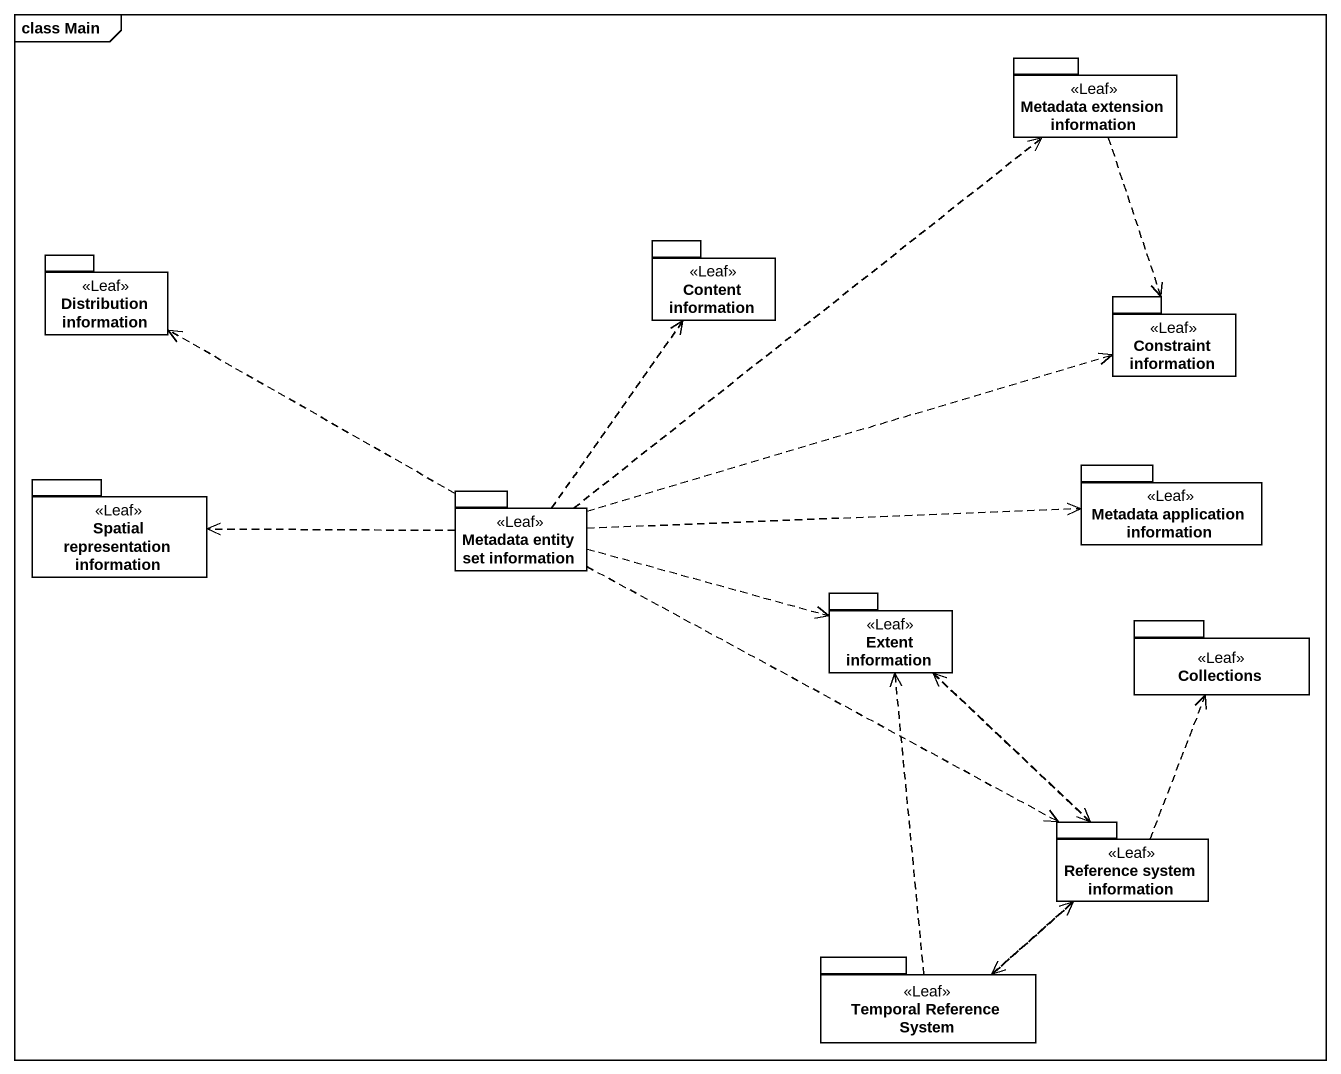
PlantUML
@startuml
mainframe class Main
package "Metadata extension information" as Metadata_extension <<Leaf>> {
}
package "Distribution information" as Distribution_information <<Leaf>> {
}
package "Content information" as Content_information <<Leaf>> {
}
package "Constraint information" as Constraint_information <<Leaf>> {
}
package "Spatial representation information" as Spatial_representation <<Leaf>> {
}
package "Metadata entity set information" as Metadata_entity_set <<Leaf>> {
}
package "Metadata application information" as Metadata_application <<Leaf>> {
}
package "Extent information" as Extent_information <<Leaf>> {
}
package "Collections" as Collections_ <<Leaf>> {
}
package "Reference system information" as Reference_system_information <<Leaf>> {
}
package "Temporal Reference System" as Temporal_Reference_System <<Leaf>> {
}
Metadata_extension ..> Constraint_information
Metadata_entity_set .up.> Metadata_extension
Metadata_entity_set .left.> Distribution_information
Metadata_entity_set .up.> Content_information
Metadata_entity_set .right.> Constraint_information
Metadata_entity_set .left.> Spatial_representation
Metadata_entity_set .right.> Metadata_application
Metadata_entity_set .right.> Extent_information
Metadata_entity_set .right.> Reference_system_information
Extent_information ..> Reference_system_information
Reference_system_information .up.> Extent_information
Reference_system_information .up.> Collections_
Reference_system_information ..> Temporal_Reference_System
Temporal_Reference_System .up.> Extent_information
Temporal_Reference_System .up.> Reference_system_information
@enduml
